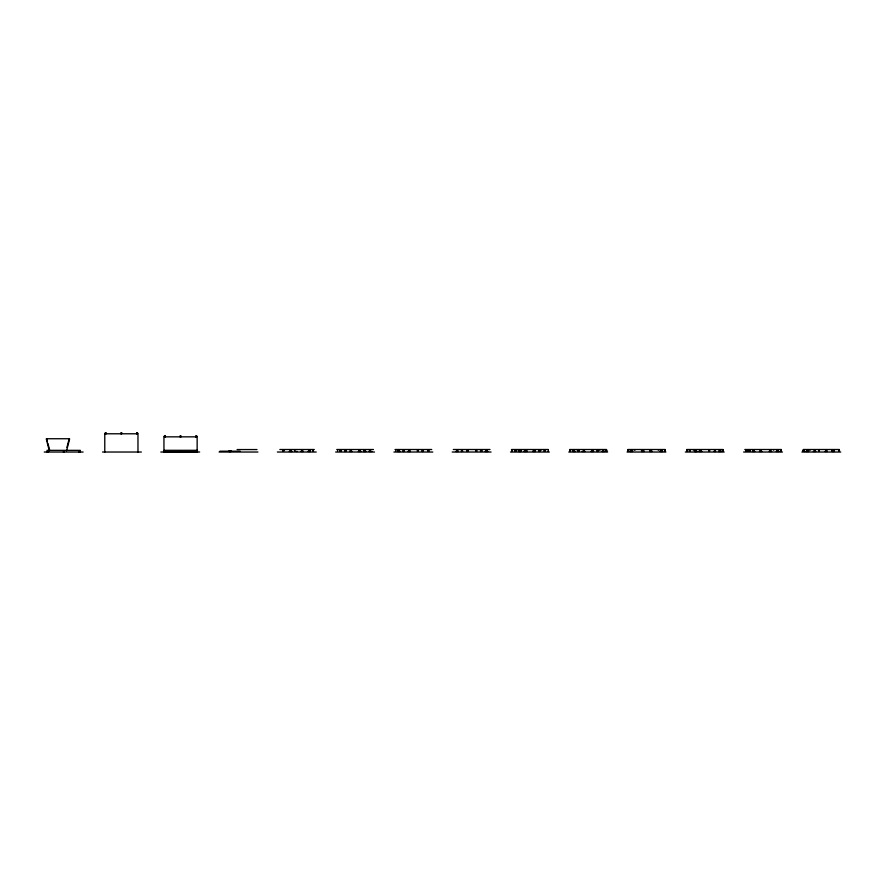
<?xml version="1.0" encoding="UTF-8"?>
<svg xmlns="http://www.w3.org/2000/svg" width="885" height="885" viewBox="0 0 885 885"><rect width="100%" height="100%" fill="white"/><g stroke="black" fill="none" stroke-linecap="round" stroke-linejoin="round"><path stroke-width="1.33" d="M340.094 451.118L340.094 450.266L341.013 450.266L341.013 451.118L340.094 451.118L341.013 451.04M340.094 450.266L341.013 450.266M345.117 450.841L345.792 450.31M345.913 450.985L345.847 450.52M350.427 451.118L350.427 450.266L351.356 450.266L351.356 451.118L350.427 451.118L351.356 451.04M350.427 450.266L351.356 450.266M359.166 450.266L360.095 450.266L359.166 450.266L359.166 451.118L360.095 451.118L360.095 450.266M359.166 451.118L360.095 451.04M363.978 451.483L363.978 450.078C365.66 449.812 365.14 451.704 364.2 450.841M369.51 450.266L370.428 450.266L369.51 450.266L369.51 451.118L370.428 451.118L370.428 450.266M369.51 451.118L370.428 451.04M398.372 450.343L399.301 450.266L399.301 451.04L398.372 451.118L398.372 450.343L399.301 450.266M403.394 450.841C404.722 449.259 403.549 452.545 404.124 450.52M408.704 451.118L408.715 450.266L409.633 450.266L409.633 451.118L408.704 451.118L409.633 451.04M408.715 450.266L409.633 450.266M417.443 451.118L417.454 450.266L418.373 450.266L418.373 451.118L417.443 451.118L418.373 451.04M417.454 450.266L418.373 450.266M422.477 450.841L423.196 450.41M423.251 450.985L423.207 450.52M427.787 451.118L427.787 450.266L428.716 450.266L428.705 451.118L427.787 451.118L428.716 451.04M427.787 450.266L428.716 450.266M456.649 451.118L456.649 450.266L457.578 450.266L457.578 451.118L456.649 451.118L457.578 451.04M456.649 450.266L457.578 450.266M461.682 450.841L462.357 450.31M466.992 451.118L466.992 450.266L467.911 450.266L467.911 451.118L466.992 451.118L467.911 451.04M466.992 450.266L467.911 450.266M475.732 451.118L475.732 450.266L476.65 450.266L476.65 451.118L475.732 451.118L476.65 451.04M475.732 450.266L476.65 450.266M480.754 450.841L481.517 450.144L480.533 450.1L480.544 451.483L481.705 450.852M486.064 451.118L486.064 450.266L486.993 450.266L486.993 451.118L486.064 451.118L486.993 451.04M486.064 450.266L486.993 450.266M627.874 451.427L627.963 450.188L628.693 450.31L628.527 451.084M628.096 451.438L628.184 450.266M687.258 450.863L687.07 450.188L686.959 451.051M803.071 451.427C804.122 449.237 801.954 451.737 803.912 450.31L803.049 451.051L803.215 450.277M803.314 451.438L803.392 450.266M462.479 451.118L461.682 451.317L461.682 450.244L462.401 450.41M481.562 451.118L480.754 451.317L480.754 450.244L481.484 450.41M520.115 450.653C521.121 449.624 521.453 451.903 520.115 450.819M539.828 450.288C539.131 450.233 540.658 451.792 539.175 450.819M598.26 451.062L597.464 450.819M627.941 451.051L627.952 450.255L627.841 451.051L628.638 451.084M803.746 451.084L803.812 450.31M346.035 450.321L344.896 450.1L344.896 451.483L346.046 451.306L345.924 450.177M404.279 450.244L403.184 450.1L403.184 451.483L404.301 451.339L404.036 450.62M423.251 451.427L423.141 450.62M520.524 451.472L520.834 450.509M539.839 450.863L540.027 450.199L538.954 450.067L538.954 451.472L540.204 450.996M365.217 451.029L364.863 450.31M598.172 450.542L597.464 450.653M511.663 450.067L512.017 451.438M511.773 451.472L511.652 450.233M570.051 451.472L569.94 450.067L570.128 451.438M481.705 450.432L481.783 451.029M745.679 451.04L746.221 450.266L745.679 451.04L746.73 451.107M746.276 451.107L745.767 450.266M747.239 451.394L747.383 450.011C749.13 451.483 747.703 451.339 747.383 450.011M747.571 451.228L747.947 450.211L747.991 451.295M749.119 451.04L749.65 450.266L750.17 451.107L749.573 451.04M337.539 451.04L337.639 450.266M395.827 451.04L395.916 450.266M533.235 451.118L533.323 450.343M423.273 451.14L422.477 451.317L422.477 450.244L423.118 450.31M579.177 451.14L578.392 450.819M364.919 450.52L364.2 450.653M66.939 447.434L69.063 439.237M66.519 450.963L69.561 439.237M579.387 451.195L578.17 451.45L578.17 450.067L579.199 450.166L579.122 450.908M598.459 451.195L597.242 451.45L597.242 450.067L598.437 450.908M462.678 451.195L461.461 451.483L461.461 450.078L462.49 450.177M364.996 451.118L364.2 451.317L364.2 450.244L364.919 450.41M694.99 451.438L696.053 451.438M694.758 451.438L695.665 450M714.759 450.034L714.118 451.438L715.666 451.427L714.527 450.011M404.312 450.587L403.394 450.686M423.461 451.262L422.256 451.483L422.256 450.078L423.362 450.244M423.373 450.598L422.477 450.686M579.122 451.217L578.392 451.295L578.392 450.233L579.067 450.299M598.194 451.217L597.464 451.295L597.464 450.233L598.183 450.399M578.392 450.664L579.376 450.908M524.329 450.022L524.938 450.022M592.961 449.967L593.37 450.022M520.778 450.863L520.955 450.199L519.893 450.067L519.893 451.472M518.223 450.022L518.964 450.022M577.064 450L577.241 450.022M541.277 450.011L541.012 450.022M518.167 450.011L518.732 450.011M599.289 450.022L600.085 450.011M752.538 450.022L753.113 450.034M769.375 450.022L769.961 450.034M773.689 450.022L773.567 450.034M345.681 451.317L345.117 450.244L345.847 450.41M760.812 450L761.122 450.022M312.825 450.343L313.522 451.04L312.925 451.107L313.423 450.266M780.67 451.107L781.311 450.277L781.355 451.051M839.445 450.277L838.714 450.332L838.847 451.107M832.221 450.022L831.59 450.011L832.287 450.022M548.202 451.472L548.313 450.067M606.612 450.277L605.926 450.31L606.679 451.051M665 450.056L665.1 451.438L665.199 450.277M722.359 450.31L723.056 450.277M722.304 451.084L723.122 451.051L722.99 450.144M722.846 451.405L722.757 450.155M121.787 432.953L120.98 432.953L120.98 433.783M196.736 436.017L195.917 436.017L195.917 436.847M46.33 438.739L69.561 438.739M237.08 449.558L256.982 449.558M279.859 449.503L314.308 449.503M336.754 449.503L373.448 449.503M395.042 449.503L431.725 449.503M453.319 449.503L490.002 449.503M511.486 449.503L548.258 449.503M569.763 449.503L606.535 449.503M627.941 449.503L665.266 449.503M686.649 449.503L723.045 449.503M744.816 449.503L781.322 449.503M803.149 449.503L839.367 449.503M283.322 449.989L283.919 450.022M631.768 450.011L632.432 450.011M634.147 450.011L635.076 450.011M641.249 450.011L642.267 450.011M650.829 450.011L651.847 450.011M658.119 450.011L659.059 450.011M660.664 450.011L661.327 450.011M693.265 450.011L694.194 450.011M699.139 450.011L700.312 450.011M718.919 450.011L719.671 450.011M809.366 450.011L810.295 450.011M282.835 450.332L283.764 450.332M290.313 450.332L291.242 450.332M301.575 450.332L302.504 450.332M309.053 450.332L309.982 450.332M514.893 450.31L515.822 450.31M525.236 450.31L526.155 450.31M533.965 450.31L534.883 450.31M544.297 450.31L545.226 450.31M573.17 450.31L574.1 450.31M583.514 450.31L584.432 450.31M592.242 450.31L593.16 450.31M602.574 450.31L603.504 450.31M749.794 450.332L749.197 450.266M752.825 450.332L753.755 450.332M760.303 450.332L761.233 450.332M769.673 450.332L770.603 450.332M777.152 450.332L778.081 450.332M806.921 450.332L807.839 450.332M814.399 450.332L815.317 450.332M825.661 450.332L826.579 450.332M833.139 450.332L834.057 450.332M539.175 450.664L540.204 451.007M165.119 450.797L164.499 451.792M180.274 450.797L180.894 450.797M196.05 450.797L196.669 450.797M229.071 450.697L231.007 450.697M345.117 450.686L345.869 450.952M461.682 450.686L462.412 450.919M480.754 450.686L481.484 450.919M695.234 450.852L695.798 450.852M714.604 450.852L715.157 450.852M48.233 451.018L47.613 452.014M64.008 451.018L63.388 452.014M79.772 451.018L79.152 452.014M164.632 450.974L165.384 450.974M180.485 450.974L181.159 450.974M196.26 450.974L197.012 450.974M514.893 451.051L515.822 451.051L515.822 450.277L514.893 450.277L514.893 451.084L515.822 451.084M525.236 451.051L526.155 451.051L526.155 450.277L525.236 450.277L525.236 451.084L526.155 451.084M533.965 451.051L534.883 451.051L534.883 450.277L533.965 450.277L533.965 451.084L534.883 451.084M544.297 451.051L545.226 451.051L545.226 450.277L544.297 450.277L544.297 451.084L545.226 451.084M573.17 451.051L574.1 451.051L574.1 450.277L573.17 450.277L573.17 451.084L574.1 451.084M583.514 451.051L584.432 451.051L584.432 450.277L583.514 450.277L583.514 451.084L584.432 451.084M592.242 451.051L593.16 451.051L593.16 450.277L592.242 450.277L592.242 451.084L593.16 451.084M602.574 451.051L603.504 451.051L603.504 450.277L602.574 450.277L602.574 451.084L603.504 451.084M631.027 451.051L631.945 451.051L631.945 450.277L631.027 450.277L631.027 451.084L631.945 451.084M642.256 451.051L643.174 451.051L643.174 450.277L642.256 450.277L642.256 451.084L643.174 451.084M650.088 451.051L651.006 451.051L651.006 450.277L650.088 450.31L650.088 451.084L651.006 451.084M661.316 451.051L662.234 451.051L662.234 450.277L661.316 450.31L661.316 451.084L662.234 451.084M219.934 451.195L240.134 451.195M229.071 451.527L231.007 451.527M289.284 451.438L292.127 451.438M296.486 451.438L297.205 451.438M300.834 451.438L303.345 451.438M308.024 451.438L310.381 451.438M349.586 451.438L352.175 451.438M358.348 451.438L360.925 451.438M363.503 451.438L366.091 451.438M369.233 451.438L371.833 451.438M397.553 451.438L400.131 451.438M407.874 451.438L410.452 451.438M455.83 451.438L458.408 451.438M485.223 451.438L487.812 451.438M518.499 451.438L521.199 451.438M523.898 451.438L527.272 451.438M532.847 451.438L535.314 451.438M572.739 451.438L575.438 451.438M582.175 451.438L584.874 451.438M591.125 451.438L593.603 451.438M602.143 451.438L604.621 451.438M630.054 451.438L632.653 451.438M641.548 451.438L644.136 451.438M649.678 451.438L652.267 451.438M660.044 451.438L662.644 451.438M694.448 451.438L697.203 451.438M699.172 451.438L701.882 451.438M718.531 451.438L721.242 451.438M752.427 451.438L754.783 451.438M759.463 451.438L761.974 451.438M769.275 451.438L771.631 451.438M776.311 451.438L778.822 451.438M780.072 451.438L780.647 451.438M804.343 451.438L804.919 451.438M806.169 451.438L808.68 451.438M813.359 451.438L815.716 451.438M824.92 451.438L827.42 451.438M832.099 451.438L834.455 451.438M44.25 452.025L83.102 452.025M102.527 452.025L141.379 452.025M160.816 452.025L199.667 452.025M219.093 452.025L257.944 452.025M277.37 452.025L316.222 452.025M335.647 452.025L374.51 452.025M393.936 452.025L432.787 452.025M452.213 452.025L491.064 452.025M510.49 452.025L549.353 452.025M568.778 452.025L607.63 452.025M627.056 452.025L665.907 452.025M685.333 452.025L724.184 452.025M743.621 452.025L782.473 452.025M801.899 452.025L840.75 452.025M569.929 450.277L570.615 450.31M569.863 451.051L570.548 451.084M511.574 451.051L512.271 451.084M695.632 450.034L696.307 451.438M49.748 450.498L47.89 443.33M46.828 439.237L47.359 441.283M46.33 439.237L49.372 450.963M643.705 450.343L643.804 451.118M526.785 450.343L526.885 451.118M839.4 450.277L839.544 451.051M723.089 451.394L722.99 450.211L722.99 451.051M665.365 451.051L665.232 450.034M399.29 450.343L399.29 451.118L398.372 451.04L398.372 450.266M197.145 451.792L197.145 436.847L163.946 436.847L163.946 451.792M196.935 450.974L197.012 451.969M196.669 436.017L196.669 436.847M196.724 450.974L196.724 451.969M196.492 436.017L196.492 436.847M196.47 450.974L196.47 451.969M196.26 436.017L196.26 436.847M196.05 436.017L196.05 436.847M180.894 436.847L180.96 436.017L180.142 436.017L180.142 436.847M180.949 450.974L180.949 451.969M180.717 436.017L180.717 436.847M180.695 450.974L180.695 451.969M180.485 436.017L180.485 436.847M180.274 436.017L180.274 436.847M165.185 436.847L165.185 436.017L164.378 436.017L164.378 436.847M165.174 450.974L165.174 451.969M165.119 436.017L165.119 436.847M164.942 436.017L164.942 436.847M164.942 450.797L164.92 451.969M164.71 436.017L164.71 436.847M164.71 450.797L164.721 451.969M164.499 436.017L164.499 436.847M137.971 452.036L137.971 433.783L104.773 433.783L104.773 452.036M137.562 433.783L137.562 432.953L136.755 432.953L136.755 433.783M137.463 432.953L137.463 433.783M137.219 432.953L137.219 433.783M136.932 432.953L136.932 433.783M121.688 432.953L121.688 433.783M121.444 432.953L121.444 433.783M121.168 432.953L121.168 433.783M106.012 433.783L106.012 432.953L105.204 432.953L105.204 433.783M105.912 432.953L105.912 433.783M105.669 432.953L105.669 433.783M105.392 432.953L105.392 433.783M80.258 452.014L80.258 450.354L47.049 450.354L47.049 452.014M79.595 451.018L79.595 452.014M79.362 451.018L79.362 452.014M63.831 451.018L63.831 452.014M63.598 451.018L63.598 452.014M48.055 451.018L48.055 452.014M47.823 451.018L47.823 452.014M294.506 450.266L294.871 451.04L294.506 450.266M818.592 450.266L818.957 451.04L818.592 450.266M689.393 451.051L690.311 451.051L690.311 450.277L689.382 450.31L689.382 451.084M700.179 450.277L700.168 451.084L701.097 451.051L701.097 450.277L700.168 450.31M708.752 450.277L708.741 451.084L709.67 451.051L709.67 450.277L708.741 450.31M719.538 451.051L720.456 451.051L720.456 450.277L719.527 450.31L719.527 451.084M606.59 450.067L606.479 451.472L606.59 450.067M197.421 450.31L164.223 450.31L164.223 451.969L197.421 451.969L197.421 450.31M283.764 450.277L282.835 450.277L282.835 451.107L283.764 451.051L283.764 450.277M291.242 450.277L290.313 450.277L290.313 451.107L291.242 451.051L291.242 450.277M302.504 450.277L301.575 450.277L301.575 451.107L302.504 451.107L302.504 450.277M309.982 450.277L309.053 450.277L309.053 451.107L309.982 451.107L309.982 450.277M753.755 450.277L752.825 450.277L752.825 451.107L753.755 451.051L753.755 450.277M761.233 450.277L760.303 450.277L760.303 451.107L761.233 451.107L761.233 450.277M770.603 450.277L769.673 450.277L769.673 451.107L770.603 451.051L770.603 450.277M778.081 450.277L777.152 450.277L777.152 451.107L778.081 451.107L778.081 450.277M807.839 450.277L806.921 450.277L806.921 451.107L807.839 451.051L807.839 450.277M815.317 450.277L814.399 450.277L814.399 451.107L815.317 451.107L815.317 450.277M826.579 450.277L825.661 450.277L825.661 451.107L826.579 451.051L826.579 450.277M834.057 450.277L833.139 450.277L833.139 451.107L834.057 451.051L834.057 450.277"/></g></svg>
